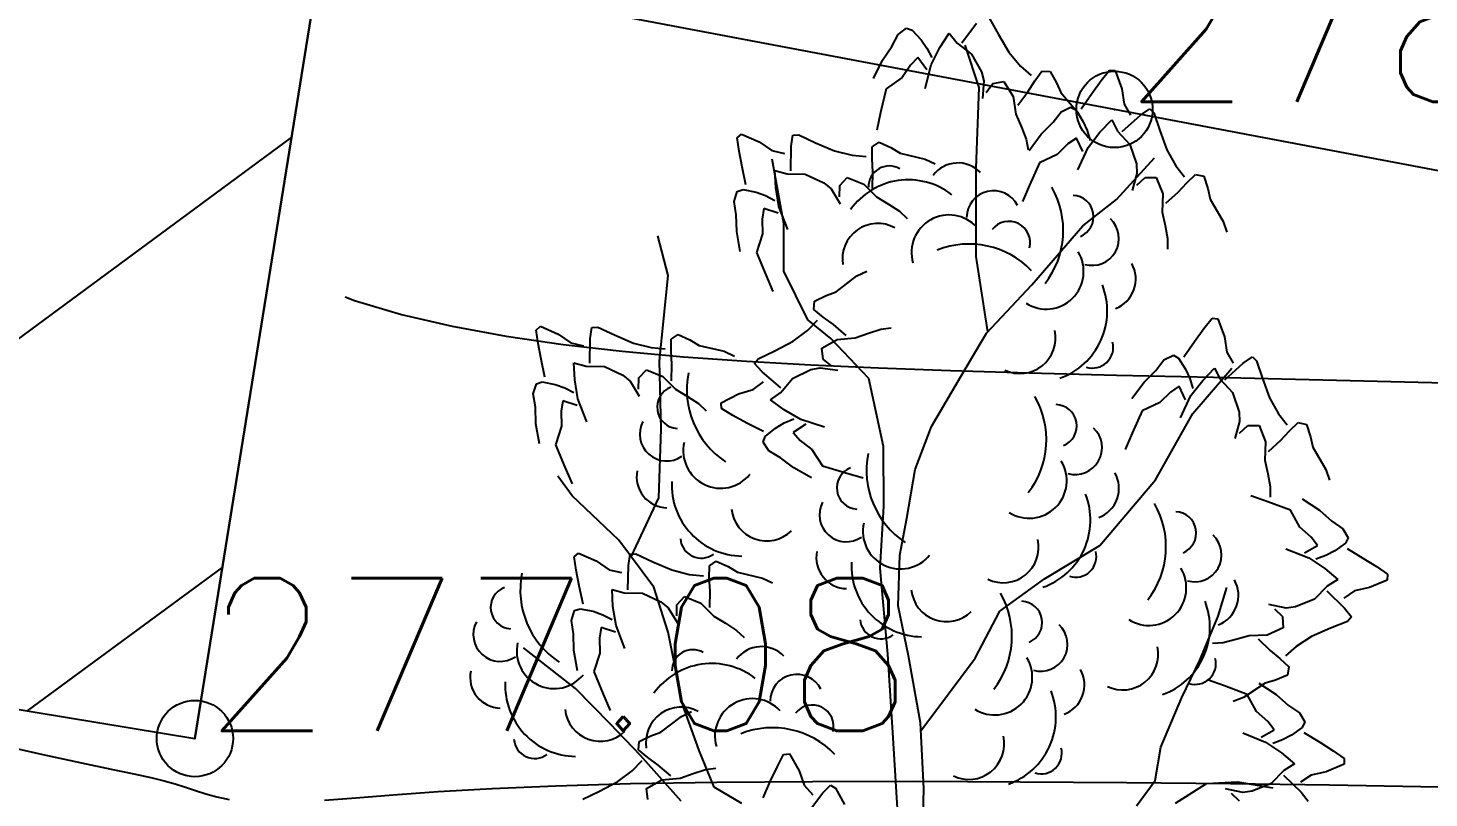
# Model space of a CAD drawing. Header units: millimetres. Extents: x 524954 to 526204, y 9523489 to 9524010.
# Drawn here: x 525823.12 to 525832.31, y 9523693.9 to 9523698.95 of the extents above; entities that cross this region are included whole.
import ezdxf

# ---------------------------------------------------------------- set-up
doc = ezdxf.new("R2010")
doc.units = ezdxf.units.MM
doc.header["$PDMODE"] = 32
doc.header["$PDSIZE"] = 0.5
doc.linetypes.add('ACAD_ISO12W100', pattern=[21, 12, -3, 0, -3, 0, -3])
for name, color, linetype in [('Arbre', 34, 'ACAD_ISO12W100'), ('Bati', 6, 'Continuous'), ('Bati_H', 1, 'Continuous'), ('Cloture', 7, 'Continuous'), ('CN_01_00', 3, 'Continuous'), ('CN_02_00', 4, 'Continuous'), ('TopoAlt', 3, 'Continuous'), ('TOPOJIS', 7, 'Continuous')]:
    doc.layers.add(name, color=color, linetype=linetype)
doc.styles.add('Simplex 1.0', font='Simplex.shx', dxfattribs={"width": 0.99, "height": 1})
doc.linetypes.add('LIMITE1', pattern='A,6.35,-2.54,[133,ltypeshp.shx,S=2.54,R=0,X=-2.54,Y=0],-2.54,25.4', length=36.83)

# ---------------------------------------------------------------- blocks, each defined once
blk = doc.blocks.new('TCPOINT M')
at = {"color": 0}
blk.add_point((0, 0), dxfattribs=at)
at = {"layer": 'TopoAlt', "style": 'Simplex 1.0', "width": 0.99}
blk.add_attdef('ALT', (0.15, 0.15), '', height=1, dxfattribs=at)
blk = doc.blocks.new('v088')
at = {"color": 3, "linetype": 'Continuous'}
for p, q in [((0.1746, 12.0155), (0.2717, 12.1435)), ((0.3557, 12.1751), (0.415, 12.0689)), ((-0.2828, 11.9912), (-0.2428, 12.0693)), ((-0.2428, 12.0693), (-0.1881, 12.111)), ((-0.1881, 12.111), (-0.1505, 12.0986)), ((-0.1505, 12.0986), (-0.0915, 12.0354)), ((-0.0915, 12.0354), (-0.0536, 11.98)), ((0.0317, 11.9844), (0.0922, 12.0781)), ((0.0922, 12.0781), (0.1437, 12.0135)), ((0.415, 12.0689), (0.4841, 11.9528)), ((-0.344, 11.9013), (-0.2828, 11.9912)), ((-0.0536, 11.98), (-0.0225, 11.9193)), ((-0.0252, 11.8718), (0.0317, 11.9844)), ((0.1437, 12.0135), (0.2395, 11.9416)), ((0.2395, 11.9416), (0.3048, 11.8248)), ((0.4841, 11.9528), (0.5601, 11.8616)), ((-0.4033, 11.7804), (-0.344, 11.9013)), ((-0.1618, 11.8694), (-0.2169, 11.7884)), ((-0.1123, 11.9179), (-0.1618, 11.8694)), ((-0.0542, 11.8389), (-0.1123, 11.9179)), ((-0.066, 11.7153), (-0.0252, 11.8718)), ((0.5601, 11.8616), (0.6304, 11.8005)), ((-0.2169, 11.7884), (-0.3202, 11.714)), ((0.3048, 11.8248), (0.32, 11.7651)), ((0.32, 11.7651), (0.3106, 11.6498)), ((0.378, 11.7487), (0.4498, 11.7623)), ((0.4498, 11.7623), (0.5114, 11.6644)), ((0.6075, 11.6944), (0.6527, 11.7656)), ((0.6527, 11.7656), (0.6994, 11.8293)), ((0.6994, 11.8293), (0.7544, 11.828)), ((0.7544, 11.828), (0.796, 11.7537)), ((1.027, 11.683), (1.0886, 11.7676)), ((1.0886, 11.7676), (1.1424, 11.8368)), ((1.1424, 11.8368), (1.1809, 11.833)), ((1.1809, 11.833), (1.2232, 11.7138)), ((-0.3202, 11.714), (-0.3572, 11.5582)), ((0.3344, 11.6895), (0.378, 11.7487)), ((0.5114, 11.6644), (0.5299, 11.5465)), ((0.5418, 11.6075), (0.6075, 11.6944)), ((0.796, 11.7537), (0.824, 11.6885)), ((0.824, 11.6885), (0.9344, 11.5607)), ((0.9578, 11.583), (1.027, 11.683)), ((1.2232, 11.7138), (1.2386, 11.6137)), ((0.827, 11.5637), (0.8886, 11.5945)), ((0.8886, 11.5945), (0.9232, 11.5753)), ((0.9232, 11.5753), (0.9693, 11.5022)), ((1.2386, 11.6137), (1.2809, 11.5407)), ((1.3463, 11.5407), (1.4079, 11.583)), ((1.4079, 11.583), (1.4348, 11.556)), ((-0.3572, 11.5582), (-0.3824, 11.4437)), ((0.5299, 11.5465), (0.5653, 11.4632)), ((0.6962, 11.4176), (0.7732, 11.4945)), ((0.7732, 11.4945), (0.827, 11.5637)), ((0.9344, 11.5607), (0.97, 11.497)), ((0.9693, 11.5022), (0.9963, 11.4406)), ((1.0809, 11.4291), (1.1578, 11.5099)), ((1.1578, 11.5099), (1.1963, 11.4368)), ((1.2271, 11.433), (1.3463, 11.5407)), ((1.4348, 11.556), (1.4733, 11.4406)), ((-1.2987, 11.3921), (-1.2695, 11.4174)), ((-1.2853, 11.3054), (-1.2987, 11.3921)), ((-1.2695, 11.4174), (-1.1537, 11.3664)), ((-0.9434, 11.3371), (-0.9319, 11.4109)), ((-0.9319, 11.4109), (-0.8938, 11.412)), ((-0.8938, 11.412), (-0.7835, 11.3608)), ((0.5653, 11.4632), (0.5962, 11.3829)), ((0.6155, 11.3099), (0.6962, 11.4176)), ((0.927, 11.3906), (0.8693, 11.3522)), ((0.9693, 11.3022), (0.927, 11.3906)), ((0.9963, 11.4406), (1.0155, 11.3753)), ((1.004, 11.3291), (1.0809, 11.4291)), ((1.1963, 11.4368), (1.2771, 11.3483)), ((1.4733, 11.4406), (1.5194, 11.3137)), ((-1.266, 11.2026), (-1.2853, 11.3054)), ((-1.1537, 11.3664), (-1.0704, 11.3089)), ((-1.0704, 11.3089), (-0.9882, 11.2895)), ((-0.9469, 11.1764), (-0.9434, 11.3371)), ((-0.7835, 11.3608), (-0.6595, 11.3072)), ((-0.6595, 11.3072), (-0.5444, 11.2779)), ((-0.4131, 11.2545), (-0.4126, 11.3334)), ((-0.4126, 11.3334), (-0.3673, 11.3647)), ((-0.3673, 11.3647), (-0.2901, 11.3288)), ((-0.2901, 11.3288), (-0.2291, 11.2925)), ((0.5962, 11.3829), (0.6091, 11.3149)), ((0.8693, 11.3522), (0.8001, 11.2829)), ((0.9347, 11.1829), (1.004, 11.3291)), ((1.2771, 11.3483), (1.3194, 11.2214)), ((1.5194, 11.3137), (1.5771, 11.2099)), ((-0.5444, 11.2779), (-0.4516, 11.2697)), ((-0.4079, 11.1703), (-0.4131, 11.2545)), ((-0.2291, 11.2925), (-0.0648, 11.2537)), ((-0.0648, 11.2537), (0.0014, 11.223)), ((0.6847, 11.2291), (0.6193, 11.0829)), ((0.8001, 11.2829), (0.6847, 11.2291)), ((1.3194, 11.2214), (1.3232, 11.1598)), ((1.5771, 11.2099), (1.6348, 11.1368)), ((-1.2408, 11.0836), (-1.266, 11.2026)), ((-1.0503, 11.1789), (-0.9708, 11.1567)), ((-1.0444, 11.0675), (-1.0503, 11.1789)), ((-0.9708, 11.1567), (-0.851, 11.1547)), ((-0.851, 11.1547), (-0.7296, 11.0984)), ((-0.6257, 11.0796), (-0.5755, 11.1328)), ((-0.5755, 11.1328), (-0.4682, 11.0896)), ((-0.4102, 11.0614), (-0.4079, 11.1703)), ((1.3232, 11.1598), (1.2925, 11.0483)), ((1.3232, 11.0829), (1.3771, 11.1329)), ((1.3771, 11.1329), (1.4502, 11.1329)), ((1.4502, 11.1329), (1.4925, 11.0252)), ((1.6502, 11.0983), (1.7079, 11.1522)), ((1.7079, 11.1522), (1.7617, 11.1406)), ((1.7617, 11.1406), (1.7887, 11.0598)), ((-1.3166, 10.9752), (-1.2967, 11.0411)), ((-1.2967, 11.0411), (-1.2589, 11.0531)), ((-1.2589, 11.0531), (-1.1741, 11.0365)), ((-1.1741, 11.0365), (-1.1109, 11.0139)), ((-1.0245, 10.9429), (-1.0444, 11.0675)), ((-0.7296, 11.0984), (-0.6822, 11.0589)), ((-0.6822, 11.0589), (-0.6222, 10.96)), ((-0.6263, 11.0061), (-0.6257, 11.0796)), ((-0.4682, 11.0896), (-0.3841, 11.005)), ((0.6193, 11.0829), (0.5731, 10.9752)), ((1.4925, 11.0252), (1.4886, 10.906)), ((1.5117, 10.9637), (1.5925, 11.0368)), ((1.5925, 11.0368), (1.6502, 11.0983)), ((1.7887, 11.0598), (1.8041, 10.9906)), ((-1.3032, 10.8885), (-1.3166, 10.9752)), ((-1.1109, 11.0139), (-1.0501, 10.983)), ((-0.9657, 10.7922), (-1.0245, 10.9429)), ((-0.3841, 11.005), (-0.3065, 10.9583)), ((-0.3065, 10.9583), (-0.2344, 10.9114)), ((1.8041, 10.9906), (1.8887, 10.8444)), ((-1.3, 10.7798), (-1.3032, 10.8885)), ((-1.122, 10.9292), (-1.1336, 10.8608)), ((-1.1336, 10.8608), (-1.1308, 10.7629)), ((-1.0286, 10.8992), (-1.122, 10.9292)), ((-0.2344, 10.9114), (-0.1841, 10.8638)), ((1.4886, 10.906), (1.5079, 10.8175)), ((1.8887, 10.8444), (1.9118, 10.7752)), ((-1.2771, 10.6471), (-1.3, 10.7798)), ((-1.1308, 10.7629), (-1.1708, 10.642)), ((1.5079, 10.8175), (1.5233, 10.7329)), ((1.5233, 10.7329), (1.5233, 10.6636)), ((-1.1708, 10.642), (-1.1094, 10.4942)), ((-1.1094, 10.4942), (-1.0628, 10.3867)), ((-0.648, 10.3846), (-0.514, 10.4875)), ((-0.514, 10.4875), (-0.4484, 10.5194)), ((-0.7146, 10.3603), (-0.648, 10.3846)), ((-0.7957, 10.2682), (-0.7912, 10.3231)), ((-0.7912, 10.3231), (-0.7146, 10.3603)), ((-0.8359, 10.1311), (-0.7709, 10.1978)), ((-0.7348, 10.218), (-0.7957, 10.2682)), ((-0.6662, 10.1688), (-0.7348, 10.218)), ((1.7617, 10.1424), (1.8156, 10.2117)), ((1.8156, 10.2117), (1.8541, 10.2078)), ((1.8541, 10.2078), (1.8964, 10.0886)), ((-2.6162, 10.1323), (-2.587, 10.1577)), ((-2.6028, 10.0456), (-2.6162, 10.1323)), ((-2.587, 10.1577), (-2.4712, 10.1066)), ((-2.4712, 10.1066), (-2.3879, 10.0492)), ((-2.2608, 10.0773), (-2.2494, 10.1511)), ((-2.2494, 10.1511), (-2.2113, 10.1522)), ((-2.2113, 10.1522), (-2.101, 10.101)), ((-1.7301, 10.0737), (-1.6848, 10.1049)), ((-1.6848, 10.1049), (-1.6075, 10.069)), ((-0.9313, 10.0604), (-0.8359, 10.1311)), ((-0.5833, 10.0982), (-0.6662, 10.1688)), ((-0.5231, 10.0829), (-0.4378, 10.1134)), ((-0.4378, 10.1134), (-0.3559, 10.1397)), ((-0.3559, 10.1397), (-0.2873, 10.1487)), ((1.7002, 10.0578), (1.7617, 10.1424)), ((-2.5835, 9.9428), (-2.6028, 10.0456)), ((-2.3879, 10.0492), (-2.3057, 10.0298)), ((-2.2643, 9.9167), (-2.2608, 10.0773)), ((-2.101, 10.101), (-1.977, 10.0475)), ((-1.977, 10.0475), (-1.8618, 10.0181)), ((-1.8618, 10.0181), (-1.7691, 10.0099)), ((-1.7305, 9.9947), (-1.7301, 10.0737)), ((-1.6075, 10.069), (-1.5466, 10.0327)), ((-1.5466, 10.0327), (-1.3822, 9.9939)), ((-1.0512, 9.9981), (-0.9313, 10.0604)), ((-0.7431, 10.0152), (-0.6418, 10.0712)), ((-0.7336, 9.9427), (-0.7431, 10.0152)), ((-0.6418, 10.0712), (-0.5231, 10.0829)), ((1.631, 9.9578), (1.7002, 10.0578)), ((1.8964, 10.0886), (1.9118, 9.9886)), ((-2.5582, 9.8238), (-2.5835, 9.9428)), ((-2.3678, 9.9191), (-2.2883, 9.8969)), ((-2.3619, 9.8077), (-2.3678, 9.9191)), ((-1.7254, 9.9105), (-1.7305, 9.9947)), ((-1.3822, 9.9939), (-1.316, 9.9632)), ((-1.1838, 9.9148), (-1.1606, 9.945)), ((-1.1606, 9.945), (-1.0512, 9.9981)), ((-0.677, 9.8958), (-0.7336, 9.9427)), ((1.4463, 9.8693), (1.5002, 9.9386)), ((1.5002, 9.9386), (1.5617, 9.9693)), ((1.5617, 9.9693), (1.5963, 9.9501)), ((1.5963, 9.9501), (1.6425, 9.877)), ((1.9118, 9.9886), (1.9541, 9.9155)), ((2.0195, 9.9155), (2.081, 9.9578)), ((2.081, 9.9578), (2.1079, 9.9309)), ((2.1079, 9.9309), (2.1464, 9.8155)), ((-2.2883, 9.8969), (-2.1685, 9.895)), ((-2.1685, 9.895), (-2.0471, 9.8386)), ((-2.0471, 9.8386), (-1.9997, 9.7992)), ((-1.9432, 9.8199), (-1.893, 9.873)), ((-1.893, 9.873), (-1.7856, 9.8299)), ((-1.7856, 9.8299), (-1.7015, 9.7452)), ((-1.7277, 9.8016), (-1.7254, 9.9105)), ((-1.1339, 9.8592), (-1.1838, 9.9148)), ((-1.0116, 9.755), (-1.1339, 9.8592)), ((-0.9342, 9.8156), (-0.8138, 9.874)), ((-0.8138, 9.874), (-0.7533, 9.8858)), ((-0.7533, 9.8858), (-0.6387, 9.8698)), ((1.3694, 9.7924), (1.4463, 9.8693)), ((1.6425, 9.877), (1.6694, 9.8155)), ((1.7541, 9.8039), (1.831, 9.8847)), ((1.831, 9.8847), (1.8695, 9.8116)), ((1.9002, 9.8078), (2.0195, 9.9155)), ((-2.634, 9.7155), (-2.6142, 9.7814)), ((-2.6142, 9.7814), (-2.5764, 9.7933)), ((-2.5764, 9.7933), (-2.4916, 9.7768)), ((-2.4916, 9.7768), (-2.4283, 9.7541)), ((-2.4283, 9.7541), (-2.3676, 9.7232)), ((-2.3419, 9.6831), (-2.3619, 9.8077)), ((-1.9997, 9.7992), (-1.9397, 9.7002)), ((-1.9438, 9.7464), (-1.9432, 9.8199)), ((-1.7015, 9.7452), (-1.624, 9.6985)), ((-1.2895, 9.7147), (-1.1923, 9.7429)), ((-1.1923, 9.7429), (-1.1254, 9.7944)), ((-1.0114, 9.724), (-0.9342, 9.8156)), ((1.2886, 9.6847), (1.3694, 9.7924)), ((1.6002, 9.7655), (1.5425, 9.727)), ((1.6425, 9.677), (1.6002, 9.7655)), ((1.6694, 9.8155), (1.6887, 9.7501)), ((1.6771, 9.7039), (1.7541, 9.8039)), ((1.8695, 9.8116), (1.9502, 9.7232)), ((2.1464, 9.8155), (2.1926, 9.6885)), ((-2.6206, 9.6288), (-2.634, 9.7155)), ((-2.4395, 9.6694), (-2.4511, 9.6011)), ((-2.3461, 9.6395), (-2.4395, 9.6694)), ((-2.2831, 9.5325), (-2.3419, 9.6831)), ((-1.624, 9.6985), (-1.5519, 9.6516)), ((-1.5519, 9.6516), (-1.5015, 9.6041)), ((-1.4022, 9.6572), (-1.2895, 9.7147)), ((-1.401, 9.6186), (-1.4022, 9.6572)), ((-1.0789, 9.6763), (-1.0114, 9.724)), ((-0.9888, 9.6106), (-1.0789, 9.6763)), ((1.4733, 9.6578), (1.3579, 9.6039)), ((1.5425, 9.727), (1.4733, 9.6578)), ((1.6079, 9.5578), (1.6771, 9.7039)), ((1.9502, 9.7232), (1.9925, 9.5962)), ((2.1926, 9.6885), (2.2503, 9.5847)), ((-2.6175, 9.52), (-2.6206, 9.6288)), ((-2.4511, 9.6011), (-2.4483, 9.5032)), ((-1.3254, 9.5742), (-1.401, 9.6186)), ((-1.2335, 9.5242), (-1.3254, 9.5742)), ((-0.9892, 9.5252), (-0.9269, 9.5527)), ((-0.8796, 9.5473), (-0.9888, 9.6106)), ((1.3579, 9.6039), (1.2925, 9.4577)), ((1.9925, 9.5962), (1.9964, 9.5347)), ((2.2503, 9.5847), (2.308, 9.5116)), ((-2.5946, 9.3874), (-2.6175, 9.52)), ((-2.4483, 9.5032), (-2.4883, 9.3823)), ((-1.1253, 9.4685), (-1.2335, 9.5242)), ((-1.1132, 9.4352), (-1.0467, 9.4905)), ((-1.0467, 9.4905), (-0.9892, 9.5252)), ((-0.8484, 9.5165), (-0.9306, 9.463)), ((-0.9306, 9.463), (-0.885, 9.4108)), ((-0.7257, 9.4976), (-0.8796, 9.5473)), ((1.9964, 9.5347), (1.9656, 9.4231)), ((1.9964, 9.4577), (2.0502, 9.5077)), ((2.0502, 9.5077), (2.1233, 9.5077)), ((2.1233, 9.5077), (2.1656, 9.4)), ((2.2657, 9.4116), (2.3233, 9.4731)), ((2.3233, 9.4731), (2.381, 9.527)), ((2.381, 9.527), (2.4349, 9.5154)), ((2.4349, 9.5154), (2.4618, 9.4347)), ((-2.4883, 9.3823), (-2.4269, 9.2344)), ((-1.1278, 9.3984), (-1.1132, 9.4352)), ((-1.0892, 9.3413), (-1.1278, 9.3984)), ((-0.885, 9.4108), (-0.8073, 9.3511)), ((1.2925, 9.4577), (1.2463, 9.35)), ((2.1656, 9.4), (2.1618, 9.2808)), ((2.1849, 9.3385), (2.2657, 9.4116)), ((2.4618, 9.4347), (2.4772, 9.3654)), ((-1.0136, 9.2969), (-1.0892, 9.3413)), ((-0.9273, 9.2307), (-1.0136, 9.2969)), ((-0.8073, 9.3511), (-0.7389, 9.2437)), ((2.1618, 9.2808), (2.181, 9.1923)), ((2.4772, 9.3654), (2.5618, 9.2193)), ((-2.4269, 9.2344), (-2.3802, 9.1269)), ((-0.81, 9.1646), (-0.9273, 9.2307)), ((-0.7389, 9.2437), (-0.5855, 9.1979)), ((-0.5855, 9.1979), (-0.4727, 9.1661)), ((2.181, 9.1923), (2.1964, 9.1077)), ((2.5618, 9.2193), (2.5849, 9.15)), ((2.1964, 9.1077), (2.1964, 9.0385)), ((2.1801, 9.009), (2.0697, 9.0483)), ((2.3301, 8.953), (2.1801, 9.009)), ((2.4064, 9.0272), (2.519, 8.9533)), ((2.3912, 8.8412), (2.3301, 8.953)), ((2.519, 8.9533), (2.6006, 8.8814)), ((2.4646, 8.7765), (2.3912, 8.8412)), ((2.6006, 8.8814), (2.6731, 8.832)), ((2.6731, 8.832), (2.7077, 8.7725)), ((2.5067, 8.7213), (2.4646, 8.7765)), ((2.6907, 8.7368), (2.6207, 8.6861)), ((2.7077, 8.7725), (2.6907, 8.7368)), ((-2.3661, 8.6466), (-2.3369, 8.6719)), ((-2.3527, 8.5599), (-2.3661, 8.6466)), ((-2.3369, 8.6719), (-2.2212, 8.6209)), ((-2.0108, 8.5916), (-1.9993, 8.6654)), ((-1.9993, 8.6654), (-1.9613, 8.6665)), ((-1.9613, 8.6665), (-1.8509, 8.6153)), ((2.2998, 8.7005), (2.4501, 8.6406)), ((2.421, 8.6735), (2.5067, 8.7213)), ((2.4501, 8.6406), (2.5548, 8.5702)), ((2.5609, 8.6554), (2.4969, 8.632)), ((2.6207, 8.6861), (2.5609, 8.6554)), ((2.7005, 8.7027), (2.8047, 8.6399)), ((2.8047, 8.6399), (2.8931, 8.5838)), ((-2.3334, 8.4571), (-2.3527, 8.5599)), ((-2.2212, 8.6209), (-2.1379, 8.5634)), ((-2.1379, 8.5634), (-2.0557, 8.544)), ((-2.0143, 8.4309), (-2.0108, 8.5916)), ((-1.8509, 8.6153), (-1.7269, 8.5617)), ((-1.7269, 8.5617), (-1.6118, 8.5324)), ((-1.4805, 8.509), (-1.4801, 8.5879)), ((-1.4801, 8.5879), (-1.4347, 8.6192)), ((-1.4347, 8.6192), (-1.3575, 8.5833)), ((-1.3575, 8.5833), (-1.2966, 8.547)), ((-1.2966, 8.547), (-1.1322, 8.5082)), ((2.5548, 8.5702), (2.6402, 8.4985)), ((2.8931, 8.5838), (2.9656, 8.5345)), ((-2.3082, 8.3381), (-2.3334, 8.4571)), ((-1.6118, 8.5324), (-1.519, 8.5242)), ((-1.4754, 8.4248), (-1.4805, 8.509)), ((-1.1322, 8.5082), (-1.066, 8.4775)), ((2.5697, 8.4555), (2.4865, 8.3693)), ((2.6402, 8.4985), (2.5697, 8.4555)), ((2.9641, 8.4958), (2.8478, 8.4461)), ((2.9656, 8.5345), (2.9641, 8.4958)), ((-2.1178, 8.4334), (-2.0382, 8.4112)), ((-2.1118, 8.322), (-2.1178, 8.4334)), ((-2.0382, 8.4112), (-1.9184, 8.4092)), ((-1.9184, 8.4092), (-1.7971, 8.3529)), ((-1.6931, 8.3341), (-1.643, 8.3873)), ((-1.643, 8.3873), (-1.5356, 8.3441)), ((-1.4776, 8.3159), (-1.4754, 8.4248)), ((2.4865, 8.3693), (2.3625, 8.3191)), ((2.5678, 8.4245), (2.6828, 8.3123)), ((2.749, 8.4244), (2.6787, 8.3776)), ((2.8478, 8.4461), (2.749, 8.4244)), ((-2.384, 8.2298), (-2.3641, 8.2956)), ((-2.3641, 8.2956), (-2.3264, 8.3076)), ((-2.3264, 8.3076), (-2.2415, 8.291)), ((-2.2415, 8.291), (-2.1783, 8.2684)), ((-2.1783, 8.2684), (-2.1175, 8.2375)), ((-2.0919, 8.1974), (-2.1118, 8.322)), ((-1.7971, 8.3529), (-1.7497, 8.3134)), ((-1.7497, 8.3134), (-1.6897, 8.2145)), ((-1.6937, 8.2606), (-1.6931, 8.3341)), ((-1.5356, 8.3441), (-1.4515, 8.2595)), ((2.3013, 8.3113), (2.188, 8.335)), ((2.2245, 8.3065), (2.2778, 8.2559)), ((2.3625, 8.3191), (2.3013, 8.3113)), ((2.6828, 8.3123), (2.7289, 8.2536)), ((-2.3706, 8.1431), (-2.384, 8.2298)), ((-2.1895, 8.1837), (-2.2011, 8.1153)), ((-2.0961, 8.1537), (-2.1895, 8.1837)), ((-2.0331, 8.0467), (-2.0919, 8.1974)), ((-1.4515, 8.2595), (-1.374, 8.2128)), ((-1.374, 8.2128), (-1.3019, 8.1659)), ((2.2824, 8.183), (2.1776, 8.1339)), ((2.2778, 8.2559), (2.2824, 8.183)), ((2.591, 8.1793), (2.4672, 8.1253)), ((2.7037, 8.225), (2.591, 8.1793)), ((2.7289, 8.2536), (2.7037, 8.225)), ((-2.3674, 8.0343), (-2.3706, 8.1431)), ((-2.2011, 8.1153), (-2.1982, 8.0174)), ((-1.3019, 8.1659), (-1.2515, 8.1184)), ((1.8878, 8.0848), (1.8187, 8.0804)), ((1.9713, 8.1055), (1.8878, 8.0848)), ((2.0584, 8.1303), (1.9713, 8.1055)), ((2.1776, 8.1339), (2.0584, 8.1303)), ((2.1174, 8.1109), (2.1954, 8.0349)), ((2.4672, 8.1253), (2.3672, 8.0611)), ((-2.3445, 7.9016), (-2.3674, 8.0343)), ((-2.1982, 8.0174), (-2.2383, 7.8966)), ((2.1954, 8.0349), (2.2605, 7.9811)), ((2.3672, 8.0611), (2.2979, 7.9989)), ((2.2605, 7.9811), (2.3179, 7.927)), ((2.3179, 7.927), (2.3098, 7.8725)), ((-2.2383, 7.8966), (-2.1768, 7.7487)), ((1.8965, 7.8022), (1.7861, 7.8414)), ((2.1627, 7.8208), (2.0222, 7.7271)), ((2.1227, 7.8203), (2.2353, 7.7465)), ((2.2308, 7.8405), (2.1627, 7.8208)), ((2.3098, 7.8725), (2.2308, 7.8405)), ((-2.1768, 7.7487), (-2.1302, 7.6412)), ((2.0465, 7.7461), (1.8965, 7.8022)), ((2.0222, 7.7271), (1.9545, 7.6997)), ((2.1075, 7.6343), (2.0465, 7.7461)), ((2.2353, 7.7465), (2.3169, 7.6746)), ((-1.6632, 7.6026), (-1.5976, 7.6345)), ((2.1809, 7.5696), (2.1075, 7.6343)), ((2.3169, 7.6746), (2.3894, 7.6252)), ((2.3894, 7.6252), (2.424, 7.5657)), ((-1.7972, 7.4997), (-1.6632, 7.6026)), ((2.223, 7.5144), (2.1809, 7.5696)), ((2.424, 7.5657), (2.407, 7.5299)), ((-1.9404, 7.4382), (-1.8638, 7.4754)), ((-1.8638, 7.4754), (-1.7972, 7.4997)), ((2.0162, 7.4937), (2.1664, 7.4338)), ((2.1373, 7.4666), (2.223, 7.5144)), ((2.2772, 7.4485), (2.2132, 7.4252)), ((2.337, 7.4793), (2.2772, 7.4485)), ((2.407, 7.5299), (2.337, 7.4793)), ((2.4169, 7.4959), (2.521, 7.4331)), ((-1.9448, 7.3833), (-1.9404, 7.4382)), ((-1.8839, 7.3331), (-1.9448, 7.3833)), ((-1.0336, 7.2746), (-0.9936, 7.3527)), ((-0.9936, 7.3527), (-0.9551, 7.3561)), ((-0.9551, 7.3561), (-0.8913, 7.2468)), ((2.1664, 7.4338), (2.2711, 7.3633)), ((2.2711, 7.3633), (2.3565, 7.2916)), ((2.521, 7.4331), (2.6094, 7.377)), ((2.6094, 7.377), (2.6819, 7.3276)), ((-1.985, 7.2461), (-1.9201, 7.3129)), ((-1.8154, 7.2839), (-1.8839, 7.3331)), ((-1.7325, 7.2133), (-1.8154, 7.2839)), ((-1.5051, 7.2548), (-1.4365, 7.2638)), ((-1.0783, 7.18), (-1.0336, 7.2746)), ((2.3565, 7.2916), (2.286, 7.2486)), ((2.6805, 7.289), (2.5641, 7.2392)), ((2.6819, 7.3276), (2.6805, 7.289)), ((-2.2004, 7.1132), (-2.0805, 7.1754)), ((-2.0805, 7.1754), (-1.985, 7.2461)), ((-1.8923, 7.1303), (-1.791, 7.1862)), ((-1.791, 7.1862), (-1.6722, 7.1979)), ((-1.6722, 7.1979), (-1.587, 7.2285)), ((-1.587, 7.2285), (-1.5051, 7.2548)), ((-1.1277, 7.0688), (-1.0783, 7.18)), ((-0.8913, 7.2468), (-0.8575, 7.1514)), ((2.286, 7.2486), (2.2028, 7.1624)), ((2.2841, 7.2177), (2.3991, 7.1055)), ((2.4653, 7.2176), (2.395, 7.1707)), ((2.5641, 7.2392), (2.4653, 7.2176)), ((-2.3098, 7.06), (-2.2004, 7.1132)), ((-1.8828, 7.0578), (-1.8923, 7.1303)), ((-0.8575, 7.1514), (-0.8023, 7.0875)), ((-0.8351, 6.9716), (-0.7381, 7.0997)), ((-0.7381, 7.0997), (-0.6855, 7.1528)), ((-0.6855, 7.1528), (-0.654, 7.1313)), ((-0.654, 7.1313), (-0.5947, 7.0251)), ((2.0176, 7.1045), (1.9044, 7.1282)), ((1.9408, 7.0996), (1.9941, 7.049)), ((2.0788, 7.1122), (2.0176, 7.1045)), ((2.2028, 7.1624), (2.0788, 7.1122)), ((2.3991, 7.1055), (2.4452, 7.0467))]:
    blk.add_line(p, q, dxfattribs=at)
at = {"linetype": 'Continuous'}
for p, q in [((0.2897, 11.7219), (0.1969, 11.9998)), ((0.2697, 11.1929), (0.2897, 11.7219)), ((-0.9914, 10.8307), (-1.0686, 11.252)), ((1.1882, 10.9882), (1.4374, 11.2608)), ((0.2693, 10.6145), (0.2697, 11.1929)), ((0.9679, 10.8157), (1.1882, 10.9882)), ((-1.7492, 10.4915), (-1.8168, 10.7513)), ((-0.9911, 10.5198), (-0.9914, 10.8307)), ((0.6339, 10.4293), (0.9679, 10.8157)), ((0.3448, 10.1217), (0.2693, 10.6145)), ((-1.8059, 9.9306), (-1.7492, 10.4915)), ((-0.8352, 10.1996), (-0.9911, 10.5198)), ((0.3358, 10.1122), (0.6339, 10.4293)), ((-0.6834, 10.0784), (-0.8352, 10.1996)), ((0.1676, 9.8288), (0.3358, 10.1122)), ((-0.4354, 9.8162), (-0.6834, 10.0784)), ((-1.7966, 9.483), (-1.8059, 9.9306)), ((-0.0246, 9.5014), (0.1676, 9.8288)), ((1.6901, 9.587), (1.945, 9.8846)), ((-0.339, 9.3704), (-0.4354, 9.8162)), ((1.4442, 9.1527), (1.6901, 9.587)), ((-1.8121, 9.0349), (-1.7966, 9.483)), ((-0.1306, 9.2193), (-0.0246, 9.5014)), ((-0.337, 8.9787), (-0.339, 9.3704)), ((-0.1861, 8.901), (-0.1306, 9.2193)), ((-2.3783, 9.048), (-2.4742, 9.1766)), ((1.08, 8.7222), (1.4442, 9.1527)), ((-2.0737, 8.7558), (-2.3783, 9.048)), ((-1.992, 8.6473), (-1.8121, 9.0349)), ((-0.3597, 8.574), (-0.337, 8.9787)), ((-0.2308, 8.6575), (-0.1861, 8.901)), ((-1.8434, 8.4497), (-2.0737, 8.7558)), ((-0.2426, 8.3277), (-0.2308, 8.6575)), ((0.7177, 8.5032), (1.08, 8.7222)), ((-0.3105, 8.0091), (-0.3597, 8.574)), ((-1.7501, 8.1531), (-1.8434, 8.4497)), ((0.4236, 8.2918), (0.7177, 8.5032)), ((1.8546, 8.2596), (1.9129, 8.4473)), ((-0.1735, 7.9995), (-0.2426, 8.3277)), ((0.2621, 7.9837), (0.4236, 8.2918)), ((1.7363, 7.971), (1.8546, 8.2596)), ((-1.6531, 7.6763), (-1.7501, 8.1531)), ((-2.3581, 7.786), (-2.6995, 8.0525)), ((-0.2742, 7.4626), (-0.3105, 8.0091)), ((-0.0959, 7.5596), (-0.1735, 7.9995)), ((-0.0934, 7.5087), (0.2621, 7.9837)), ((1.617, 7.726), (1.7363, 7.971)), ((-2.1294, 7.5544), (-2.3581, 7.786)), ((1.4808, 7.3998), (1.617, 7.726)), ((-1.5474, 7.38), (-1.6531, 7.6763)), ((-1.9323, 7.3471), (-2.1294, 7.5544)), ((-0.0745, 7.1309), (-0.0959, 7.5596)), ((-0.2365, 6.8477), (-0.2742, 7.4626)), ((-1.4491, 7.1395), (-1.5474, 7.38)), ((1.4418, 7.1813), (1.4808, 7.3998)), ((-1.6648, 7.048), (-1.9323, 7.3471)), ((1.3209, 7.0171), (1.4418, 7.1813)), ((1.778, 7.1634), (1.983, 7.1739)), ((1.983, 7.1739), (2.2139, 7.1352)), ((-1.2665, 7.0314), (-1.4491, 7.1395)), ((-0.0837, 6.6768), (-0.0745, 7.1309)), ((1.5755, 7.0348), (1.778, 7.1634))]:
    blk.add_line(p, q, dxfattribs=at)
at = {"color": 3, "linetype": 'Continuous'}
for centre, major_axis, start_param, end_param in [((-0.3005, 11.0717), (0.0964, 0.0964), 0.254619, 2.377018), ((0.1501, 11.0237), (0.1445, 0.1445), 6.263619, 7.998733), ((-0.1756, 10.6509), (0.3298, 0.3298), 0.12682, 1.733702), ((0.3829, 10.8698), (-0.1246, 0.1246), 4.396235, 7.060094), ((0.2754, 10.7857), (0.3995, 0.3995), 4.836335, 6.022049), ((0.8987, 10.8757), (0.099, 0.099), 4.31771, 7.031286), ((-0.3757, 10.5998), (0.1641, 0.1641), 0.282297, 2.520721), ((0.0911, 10.6412), (0.1741, 0.1741), 6.236163, 8.918901), ((0.4834, 10.7051), (-0.099, 0.099), 3.680741, 6.394318), ((1.0287, 10.7332), (-0.1246, 0.1246), 2.081137, 4.744996), ((0.2226, 10.1318), (-0.3995, 0.3995), 4.689978, 5.875693), ((0.7276, 10.5169), (-0.1741, 0.1741), 1.793126, 4.475865), ((1.1114, 10.4666), (-0.1445, 0.1445), 2.713295, 4.448408), ((0.6623, 10.2582), (-0.3298, 0.3298), 2.69514, 4.302022), ((0.5573, 10.0804), (0.1641, 0.1641), 3.478918, 5.717341), ((1.0314, 10.0206), (0.0964, 0.0964), 3.62262, 5.745019), ((-1.0632, 9.7428), (0.3995, 0.3995), 2.158504, 3.344219), ((-1.6825, 9.6282), (-0.099, 0.099), -0.421529, 2.292047), ((0.1648, 9.4153), (0.3995, 0.3995), 4.836335, 6.022049), ((0.7881, 9.5054), (-0.099, 0.099), 2.746913, 5.46049), ((-1.7599, 9.4514), (-0.1246, 0.1246), 0.293965, 2.957824), ((0.9181, 9.3628), (0.1246, 0.1246), 3.651933, 6.315792), ((-1.4053, 9.3432), (0.1741, 0.1741), 2.133893, 4.816631), ((0.1148, 9.2139), (-0.3995, 0.3995), 0.587708, 1.773422), ((-1.7527, 9.1724), (-0.1445, 0.1445), 0.590553, 2.325666), ((-0.5045, 9.0993), (0.099, 0.099), 1.149268, 3.862844), ((0.617, 9.1466), (-0.1741, 0.1741), 1.793126, 4.475865), ((1.0008, 9.0963), (-0.1445, 0.1445), 2.713295, 4.448408), ((-1.2605, 9.1191), (0.3298, 0.3298), 2.307735, 3.914618), ((-0.5819, 8.9225), (0.1246, 0.1246), 1.864761, 4.52862), ((0.5518, 8.8878), (-0.3298, 0.3298), 2.69514, 4.302022), ((-1.1039, 8.9843), (0.1641, 0.1641), 2.463212, 4.701636), ((0.9486, 8.7133), (-0.3995, 0.3995), 3.265538, 4.451253), ((1.5719, 8.8034), (0.099, 0.099), 4.31771, 7.031286), ((-0.2273, 8.8143), (0.1741, 0.1741), 2.133893, 4.816631), ((-1.5338, 8.7756), (0.0964, 0.0964), 2.435534, 4.557933), ((0.4467, 8.71), (-0.1641, 0.1641), 1.908121, 4.146545), ((1.7019, 8.6608), (0.1246, 0.1246), 3.651933, 6.315792), ((-0.5746, 8.6435), (0.1445, 0.1445), 2.161349, 3.896462), ((0.9208, 8.6502), (0.0964, 0.0964), 3.62262, 5.745019), ((-0.0825, 8.5902), (0.3298, 0.3298), 2.307735, 3.914618), ((1.4008, 8.4446), (0.1741, 0.1741), 3.363922, 6.046661), ((-2.1547, 8.4302), (0.3995, 0.3995), 2.158504, 3.344219), ((1.7845, 8.3943), (-0.1445, 0.1445), 2.713295, 4.448408), ((-2.774, 8.3155), (-0.099, 0.099), -0.421529, 2.292047), ((0.0741, 8.4554), (0.1641, 0.1641), 2.463212, 4.701636), ((-0.0612, 8.1267), (-0.3995, 0.3995), 3.265538, 4.451253), ((0.5622, 8.2168), (0.099, 0.099), 4.31771, 7.031286), ((1.3355, 8.1858), (-0.3298, 0.3298), 2.69514, 4.302022), ((-2.8514, 8.1388), (-0.1246, 0.1246), 0.293965, 2.957824), ((-0.3558, 8.2467), (0.0964, 0.0964), 2.435534, 4.557933), ((0.6922, 8.0742), (-0.1246, 0.1246), 2.081137, 4.744996), ((-2.4968, 8.0306), (0.1741, 0.1741), 2.133893, 4.816631), ((-1.5891, 7.9031), (0.0964, 0.0964), 0.254619, 2.377018), ((-1.1385, 7.8551), (-0.1445, 0.1445), 4.692823, 6.427936), ((1.2305, 8.008), (0.1641, 0.1641), 3.478918, 5.717341), ((-2.8441, 7.8598), (-0.1445, 0.1445), 0.590553, 2.325666), ((-1.4642, 7.4823), (0.3298, 0.3298), 0.12682, 1.733702), ((0.391, 7.858), (0.1741, 0.1741), 3.363922, 6.046661), ((0.7748, 7.8077), (-0.1445, 0.1445), 2.713295, 4.448408), ((1.7045, 7.9482), (-0.0964, 0.0964), 2.051824, 4.174223), ((-2.352, 7.8064), (0.3298, 0.3298), 2.307735, 3.914618), ((-0.9057, 7.7012), (0.1246, 0.1246), 5.967031, 8.63089), ((-1.1975, 7.4726), (-0.1741, 0.1741), 4.665366, 7.348105), ((0.3258, 7.5992), (0.3298, 0.3298), 4.265936, 5.872819), ((-2.1954, 7.6717), (0.1641, 0.1641), 2.463212, 4.701636), ((-1.6643, 7.4312), (-0.1641, 0.1641), -1.288499, 0.949924), ((-0.8052, 7.5365), (-0.099, 0.099), 3.680741, 6.394318), ((-1.0661, 6.9632), (-0.3995, 0.3995), 4.689978, 5.875693), ((-2.6253, 7.463), (0.0964, 0.0964), 2.435534, 4.557933), ((0.2207, 7.4214), (0.1641, 0.1641), 3.478918, 5.717341), ((0.6948, 7.3616), (-0.0964, 0.0964), 2.051824, 4.174223)]:
    blk.add_ellipse(centre, major_axis=major_axis, ratio=1, start_param=start_param, end_param=end_param, dxfattribs=at)

msp = doc.modelspace()

# ---------------------------------------------------------------- hatches: boundary and pattern name
at = {"layer": 'Bati_H'}
h = msp.add_hatch(dxfattribs=at)
h.set_pattern_fill('_U', color=256, scale=2, angle=216.36065, style=0, pattern_type=0)
h.set_pattern_definition([(216.360646028, (0, 0), (1.18573180046, -1.610602402), [])])
h.paths.add_polyline_path([(525825.0386, 9523699.3981), (525805.188, 9523702.5348), (525804.5561, 9523697.5339), (525824.2185, 9523694.2923)])

# ---------------------------------------------------------------- linework, layer by layer
at = {"layer": 'Bati', "flags": 128}
msp.add_lwpolyline([(525825.0386, 9523699.3981), (525805.188, 9523702.5348), (525804.5561, 9523697.5339), (525804.5561, 9523697.5339), (525824.2185, 9523694.2923)], close=True, dxfattribs=at)
at = {"layer": 'Cloture', "flags": 128}
msp.add_lwpolyline([(525825.0386, 9523699.3981), (525824.2185, 9523694.2923)], dxfattribs=at)
at = {"layer": 'Cloture', "linetype": 'LIMITE1', "ltscale": 0.1, "flags": 128}
msp.add_lwpolyline([(525839.9294, 9523651.898), (525840.9427, 9523668.7204), (525842.8679, 9523683.3856), (525845.1847, 9523695.5866), (525830.247, 9523698.4137), (525825.0386, 9523699.3981)], dxfattribs=at)
at = {"layer": 'CN_01_00', "elevation": 277, "flags": 128}
for points in [[(525822.9021, 9523694.2587), (525823.2219, 9523694.1885), (525823.4741, 9523694.1342), (525823.6692, 9523694.0926), (525823.8178, 9523694.0609), (525823.9304, 9523694.036), (525824.0177, 9523694.015), (525824.0901, 9523693.995), (525824.157, 9523693.9736), (525824.2226, 9523693.9514), (525824.29, 9523693.9296), (525824.3622, 9523693.9095), (525824.442, 9523693.8922)], [(525825.0688, 9523693.8882), (525825.2724, 9523693.9049), (525825.5184, 9523693.9244), (525825.8141, 9523693.9451), (525826.1672, 9523693.9653), (525826.585, 9523693.9835), (525827.0751, 9523693.9978), (525827.6407, 9523694.0072), (525828.2672, 9523694.0118), (525828.936, 9523694.0123), (525829.6281, 9523694.0096), (525830.3249, 9523694.0041), (525831.0074, 9523693.9968), (525831.657, 9523693.9882), (525832.2547, 9523693.979), (525832.7858, 9523693.9698)]]:
    msp.add_lwpolyline(points, dxfattribs=at)
at = {"layer": 'CN_02_00', "elevation": 278, "flags": 128}
msp.add_lwpolyline([(525825.2035, 9523697.1862), (525825.2653, 9523697.1626), (525825.5734, 9523697.0707), (525825.9056, 9523696.9928), (525826.2594, 9523696.9277), (525826.6318, 9523696.8736), (525827.0203, 9523696.8293), (525827.4221, 9523696.7933), (525827.8344, 9523696.764), (525828.257, 9523696.7401), (525828.699, 9523696.7203), (525829.1723, 9523696.7034), (525829.6885, 9523696.6883), (525830.2593, 9523696.6737), (525830.8965, 9523696.6586), (525831.6117, 9523696.6416), (525832.4166, 9523696.6217)], dxfattribs=at)

# ---------------------------------------------------------------- block references
at = {"layer": 'Arbre'}
msp.add_blockref('v088', (525829.071, 9523686.835), dxfattribs=at)
at = {"layer": 'TOPOJIS'}
ref = msp.add_blockref('TCPOINT M', (525830.247, 9523698.4137, 278.65), dxfattribs=at)
ref.add_attrib('ALT', '278.65', (525830.297, 9523698.4637, 278.65), dxfattribs={"layer": 'TopoAlt', "height": 1, "style": 'Simplex 1.0', "width": 0.99})
ref = msp.add_blockref('TCPOINT M', (525824.2185, 9523694.2923, 277.08), dxfattribs=at)
ref.add_attrib('ALT', '277.08', (525824.2685, 9523694.3423, 277.08), dxfattribs={"layer": 'TopoAlt', "height": 1, "style": 'Simplex 1.0', "width": 0.99})

doc.saveas('drawing.dxf')
